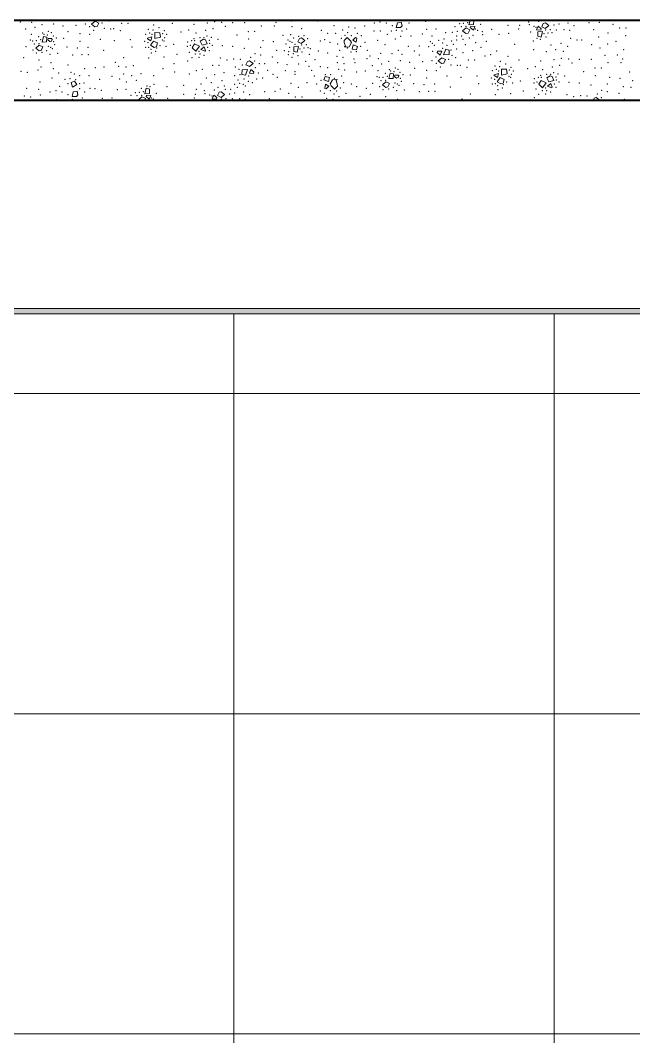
# Model space of a CAD drawing. Header units: metres. Extents: x -1.4 to 64, y -2.2 to 1.7.
# Drawn here: x 10.2 to 11.349, y -0.247 to 1.658 of the extents above; entities that cross this region are included whole.
import ezdxf

# ---------------------------------------------------------------- set-up
doc = ezdxf.new("R2010")
doc.units = ezdxf.units.M
doc.header["$MEASUREMENT"] = 0
doc.layers.add('FORRO.EXEC', color=7, linetype='Continuous')
doc.layers.add('LAJES.EST', color=7, linetype='Continuous')
for name, color, linetype, lineweight in [('FORRO.EXEC_Caneta_No__241', 7, 'Continuous', 13), ('LAJES.EST_Caneta_No__1', 7, 'Continuous', 40), ('LAJES.EST_Caneta_No__241', 7, 'Continuous', 13)]:
    doc.layers.add(name, color=color, linetype=linetype, lineweight=lineweight)
doc.layers.add('PAREDE CONSTRUIR_Caneta_No__97', color=7, linetype='Continuous', lineweight=13, true_color=0x6b6b6b)

# ---------------------------------------------------------------- blocks, each defined once
blk = doc.blocks.new('*X34', base_point=(-50.9643, -2.0419))
at = {"layer": 'LAJES.EST_Caneta_No__241', "color": 7, "linetype": 'Continuous', "lineweight": 13}
for p, q in [((11.0405, 1.6497), (11.0425, 1.6581)), ((11.0495, 1.6581), (11.0492, 1.6503)), ((10.3397, 1.6563), (10.3329, 1.6507)), ((10.3392, 1.6457), (10.3329, 1.6507)), ((10.3433, 1.6467), (10.3392, 1.6457)), ((10.3397, 1.6563), (10.3464, 1.6531)), ((10.3464, 1.6531), (10.3433, 1.6467)), ((10.9064, 1.6533), (10.9043, 1.6448)), ((10.9124, 1.6446), (10.9043, 1.6448)), ((10.9064, 1.6533), (10.9137, 1.6548)), ((10.915, 1.6479), (10.9124, 1.6446)), ((10.9137, 1.6548), (10.915, 1.6479)), ((11.0354, 1.6438), (11.0286, 1.6382)), ((11.0354, 1.6438), (11.0421, 1.6406)), ((11.0421, 1.6406), (11.039, 1.6342)), ((11.0492, 1.6503), (11.0405, 1.6497)), ((11.043, 1.6444), (11.0437, 1.647)), ((11.0488, 1.6397), (11.043, 1.6444)), ((11.0437, 1.647), (11.0517, 1.6467)), ((11.0517, 1.6467), (11.0488, 1.6397)), ((11.1672, 1.6401), (11.17, 1.6471)), ((11.1751, 1.6397), (11.1672, 1.6401)), ((11.17, 1.6471), (11.1758, 1.6424)), ((11.1758, 1.6424), (11.1751, 1.6397)), ((11.1768, 1.6462), (11.1798, 1.6525)), ((11.1834, 1.643), (11.1768, 1.6462)), ((11.1798, 1.6525), (11.1839, 1.6536)), ((11.1834, 1.643), (11.1903, 1.6486)), ((11.1839, 1.6536), (11.1903, 1.6486)), ((10.2402, 1.6174), (10.2427, 1.6277)), ((10.2492, 1.6263), (10.2427, 1.6277)), ((10.2492, 1.6263), (10.2489, 1.6179)), ((10.2511, 1.6216), (10.2517, 1.6242)), ((10.2551, 1.6182), (10.2511, 1.6216)), ((10.2517, 1.6242), (10.258, 1.6239)), ((10.2551, 1.6182), (10.2578, 1.6193)), ((10.2591, 1.6224), (10.2578, 1.6193)), ((10.2591, 1.6224), (10.258, 1.6239)), ((10.4379, 1.6234), (10.438, 1.6247)), ((10.4443, 1.6196), (10.4379, 1.6234)), ((10.438, 1.6247), (10.446, 1.627)), ((10.449, 1.6193), (10.4437, 1.6115)), ((10.446, 1.627), (10.4443, 1.6196)), ((10.449, 1.6193), (10.4566, 1.6159)), ((10.4519, 1.624), (10.4516, 1.6354)), ((10.4611, 1.6349), (10.4516, 1.6354)), ((10.4621, 1.6266), (10.4519, 1.624)), ((10.4611, 1.6349), (10.4621, 1.6266)), ((10.5368, 1.6188), (10.5426, 1.6228)), ((10.5426, 1.6228), (10.5467, 1.6216)), ((10.5467, 1.6216), (10.5496, 1.6141)), ((10.7195, 1.6179), (10.7226, 1.6243)), ((10.7226, 1.6243), (10.7266, 1.6253)), ((10.7262, 1.6147), (10.733, 1.6203)), ((10.7266, 1.6253), (10.733, 1.6203)), ((10.8063, 1.6206), (10.8121, 1.6262)), ((10.8068, 1.6165), (10.8063, 1.6206)), ((10.8121, 1.6262), (10.8182, 1.6199)), ((10.8182, 1.6199), (10.8204, 1.6164)), ((10.8225, 1.6208), (10.828, 1.6259)), ((10.8291, 1.617), (10.8225, 1.6208)), ((10.828, 1.6259), (10.8305, 1.6248)), ((10.8305, 1.6248), (10.8291, 1.617)), ((11.0349, 1.6332), (11.0286, 1.6382)), ((11.039, 1.6342), (11.0349, 1.6332)), ((11.1694, 1.6282), (11.1697, 1.6365)), ((11.1694, 1.6282), (11.1759, 1.6268)), ((11.1697, 1.6365), (11.1784, 1.6371)), ((11.1784, 1.6371), (11.1759, 1.6268)), ((10.2351, 1.6115), (10.2283, 1.6059)), ((10.2346, 1.6009), (10.2283, 1.6059)), ((10.2387, 1.6019), (10.2346, 1.6009)), ((10.2351, 1.6115), (10.2418, 1.6083)), ((10.2418, 1.6083), (10.2387, 1.6019)), ((10.2489, 1.6179), (10.2402, 1.6174)), ((10.4507, 1.6075), (10.4437, 1.6115)), ((10.4546, 1.6092), (10.4507, 1.6075)), ((10.4566, 1.6159), (10.4546, 1.6092)), ((10.5214, 1.6069), (10.5258, 1.614)), ((10.5214, 1.6069), (10.5284, 1.6005)), ((10.5258, 1.614), (10.5353, 1.6096)), ((10.5353, 1.6096), (10.5284, 1.6005)), ((10.5405, 1.6114), (10.5368, 1.6188)), ((10.538, 1.6036), (10.544, 1.6082)), ((10.5457, 1.6003), (10.538, 1.6036)), ((10.5405, 1.6114), (10.5496, 1.6141)), ((10.544, 1.6082), (10.5466, 1.6012)), ((10.5466, 1.6012), (10.5457, 1.6003)), ((10.7121, 1.5999), (10.7124, 1.6083)), ((10.7124, 1.6083), (10.7211, 1.6088)), ((10.7211, 1.6088), (10.7186, 1.5985)), ((10.7262, 1.6147), (10.7195, 1.6179)), ((10.8068, 1.6165), (10.8098, 1.6081)), ((10.8098, 1.6081), (10.8158, 1.6084)), ((10.8158, 1.6084), (10.8204, 1.6164)), ((10.8213, 1.6042), (10.8233, 1.6119)), ((10.8295, 1.6028), (10.8213, 1.6042)), ((10.8233, 1.6119), (10.8318, 1.609)), ((10.8295, 1.6028), (10.8318, 1.609)), ((10.9809, 1.5979), (10.9816, 1.6005)), ((10.9816, 1.6005), (10.9896, 1.6001)), ((10.9928, 1.5932), (10.9971, 1.6039)), ((11.0036, 1.6024), (10.9971, 1.6039)), ((11.0036, 1.6024), (11.0033, 1.5941)), ((10.6253, 1.5811), (10.6294, 1.5821)), ((10.6294, 1.5821), (10.6358, 1.5771)), ((10.7121, 1.5999), (10.7186, 1.5985)), ((10.9867, 1.5931), (10.9809, 1.5979)), ((10.9895, 1.5877), (10.9827, 1.5821)), ((10.989, 1.5771), (10.9827, 1.5821)), ((10.9896, 1.6001), (10.9867, 1.5931)), ((10.9895, 1.5877), (10.9962, 1.5845)), ((11.0033, 1.5941), (10.9928, 1.5932)), ((10.9962, 1.5845), (10.9931, 1.5781)), ((10.6149, 1.5567), (10.6152, 1.5651)), ((10.6152, 1.5651), (10.6256, 1.566)), ((10.6256, 1.566), (10.6214, 1.5553)), ((10.6223, 1.5747), (10.6253, 1.5811)), ((10.6289, 1.5715), (10.6223, 1.5747)), ((10.6289, 1.5715), (10.6358, 1.5771)), ((10.6289, 1.5591), (10.6317, 1.5661)), ((10.6317, 1.5661), (10.6375, 1.5613)), ((10.9931, 1.5781), (10.989, 1.5771)), ((11.1017, 1.5554), (11.1014, 1.5668)), ((11.1109, 1.5663), (11.1014, 1.5668)), ((11.1109, 1.5663), (11.1119, 1.558)), ((10.3009, 1.5444), (10.2949, 1.5416)), ((10.3009, 1.5444), (10.3057, 1.5376)), ((10.6149, 1.5567), (10.6214, 1.5553)), ((10.6369, 1.5587), (10.6289, 1.5591)), ((10.6375, 1.5613), (10.6369, 1.5587)), ((10.771, 1.5526), (10.7687, 1.5463)), ((10.7771, 1.5434), (10.7687, 1.5463)), ((10.771, 1.5526), (10.7792, 1.5511)), ((10.7792, 1.5511), (10.7771, 1.5434)), ((10.7847, 1.5469), (10.7801, 1.5389)), ((10.7907, 1.5473), (10.7847, 1.5469)), ((10.7937, 1.5389), (10.7907, 1.5473)), ((10.89, 1.5488), (10.8925, 1.5591)), ((10.8987, 1.5493), (10.89, 1.5488)), ((10.899, 1.5577), (10.8925, 1.5591)), ((10.899, 1.5577), (10.8987, 1.5493)), ((10.9009, 1.553), (10.9016, 1.5556)), ((10.9049, 1.5496), (10.9009, 1.553)), ((10.9016, 1.5556), (10.9079, 1.5553)), ((10.9049, 1.5496), (10.9077, 1.5507)), ((10.9089, 1.5538), (10.9077, 1.5507)), ((10.9089, 1.5538), (10.9079, 1.5553)), ((11.0877, 1.5548), (11.0878, 1.5561)), ((11.0942, 1.551), (11.0877, 1.5548)), ((11.0878, 1.5561), (11.0958, 1.5584)), ((11.0988, 1.5507), (11.0935, 1.5429)), ((11.0958, 1.5584), (11.0942, 1.551)), ((11.0988, 1.5507), (11.1064, 1.5473)), ((11.1119, 1.558), (11.1017, 1.5554)), ((11.1064, 1.5473), (11.1044, 1.5406)), ((11.1712, 1.5383), (11.1756, 1.5454)), ((11.1756, 1.5454), (11.1851, 1.541)), ((11.1866, 1.5502), (11.1924, 1.5542)), ((11.1903, 1.5428), (11.1866, 1.5502)), ((11.1903, 1.5428), (11.1994, 1.5455)), ((11.1924, 1.5542), (11.1965, 1.553)), ((11.1965, 1.553), (11.1994, 1.5455)), ((10.2976, 1.5327), (10.2949, 1.5416)), ((10.2986, 1.5241), (10.2966, 1.5156)), ((10.3057, 1.5376), (10.2976, 1.5327)), ((10.2986, 1.5241), (10.3059, 1.5256)), ((10.3059, 1.5256), (10.3073, 1.5187)), ((10.4327, 1.5205), (10.4352, 1.5308)), ((10.4417, 1.5294), (10.4352, 1.5308)), ((10.4417, 1.5294), (10.4414, 1.5211)), ((10.5721, 1.5234), (10.5762, 1.5244)), ((10.5762, 1.5244), (10.5825, 1.5194)), ((10.77, 1.5305), (10.7714, 1.5383)), ((10.7725, 1.5295), (10.77, 1.5305)), ((10.7714, 1.5383), (10.778, 1.5346)), ((10.778, 1.5346), (10.7725, 1.5295)), ((10.7822, 1.5354), (10.7801, 1.5389)), ((10.7883, 1.5291), (10.7822, 1.5354)), ((10.7941, 1.5347), (10.7883, 1.5291)), ((10.7937, 1.5389), (10.7941, 1.5347)), ((10.8849, 1.5429), (10.8781, 1.5373)), ((10.8844, 1.5323), (10.8781, 1.5373)), ((10.8885, 1.5333), (10.8844, 1.5323)), ((10.8849, 1.5429), (10.8916, 1.5397)), ((10.8916, 1.5397), (10.8885, 1.5333)), ((11.1005, 1.5389), (11.0935, 1.5429)), ((11.1044, 1.5406), (11.1005, 1.5389)), ((11.1712, 1.5383), (11.1782, 1.5319)), ((11.1851, 1.541), (11.1782, 1.5319)), ((11.1878, 1.535), (11.1938, 1.5396)), ((11.1955, 1.5317), (11.1878, 1.535)), ((11.1938, 1.5396), (11.1964, 1.5326)), ((11.1964, 1.5326), (11.1955, 1.5317)), ((10.3046, 1.5154), (10.2966, 1.5156)), ((10.3073, 1.5187), (10.3046, 1.5154)), ((10.4276, 1.5146), (10.4208, 1.509)), ((10.422, 1.5081), (10.4208, 1.509)), ((10.4276, 1.5146), (10.4343, 1.5114)), ((10.4414, 1.5211), (10.4327, 1.5205)), ((10.4343, 1.5114), (10.4327, 1.5081)), ((10.4353, 1.5152), (10.4359, 1.5179)), ((10.4411, 1.5105), (10.4353, 1.5152)), ((10.4359, 1.5179), (10.4439, 1.5175)), ((10.4439, 1.5175), (10.4411, 1.5105)), ((10.5594, 1.5109), (10.5623, 1.518)), ((10.5674, 1.5106), (10.5594, 1.5109)), ((10.5623, 1.518), (10.5681, 1.5132)), ((10.5681, 1.5132), (10.5674, 1.5106)), ((10.569, 1.517), (10.5721, 1.5234)), ((10.5757, 1.5138), (10.569, 1.517)), ((10.5757, 1.5138), (10.5825, 1.5194)), ((11.2731, 1.5081), (11.2752, 1.5125)), ((11.2752, 1.5125), (11.2792, 1.5135)), ((11.2792, 1.5135), (11.2856, 1.5085)), ((11.2852, 1.5081), (11.2856, 1.5085))]:
    blk.add_line(p, q, dxfattribs=at)
for p in [(10.3288, 1.658), (10.8418, 1.6581), (11.0053, 1.658), (11.1371, 1.6578), (11.1918, 1.658), (10.1996, 1.6549), (10.2097, 1.6417), (10.2208, 1.6546), (10.2269, 1.6449), (10.24, 1.6501), (10.2622, 1.651), (10.2794, 1.6477), (10.304, 1.649), (10.3213, 1.6512), (10.3297, 1.6461), (10.3373, 1.6391), (10.3529, 1.6534), (10.3568, 1.6429), (10.366, 1.657), (10.3689, 1.6421), (10.3746, 1.6426), (10.3868, 1.6386), (10.3896, 1.6526), (10.4014, 1.6526), (10.4396, 1.6411), (10.4485, 1.64), (10.4493, 1.6496), (10.4594, 1.6446), (10.4696, 1.6389), (10.4842, 1.6525), (10.515, 1.6401), (10.5248, 1.6504), (10.5467, 1.6393), (10.55, 1.6529), (10.5608, 1.6424), (10.5638, 1.6556), (10.5772, 1.6541), (10.5837, 1.6467), (10.5978, 1.6539), (10.6201, 1.6539), (10.6513, 1.6476), (10.6758, 1.6476), (10.6788, 1.6543), (10.7075, 1.6567), (10.7088, 1.6465), (10.7267, 1.6426), (10.7571, 1.6568), (10.764, 1.6396), (10.7878, 1.6483), (10.8037, 1.6403), (10.8147, 1.6455), (10.8269, 1.6436), (10.845, 1.6474), (10.8624, 1.6383), (10.8632, 1.6529), (10.8739, 1.6553), (10.8745, 1.6384), (10.8856, 1.653), (10.8966, 1.6482), (10.9046, 1.6392), (10.9236, 1.6417), (10.9281, 1.653), (10.9592, 1.6561), (10.9609, 1.6412), (10.9789, 1.6416), (10.9893, 1.6572), (11.0144, 1.6465), (11.0228, 1.6519), (11.0261, 1.6461), (11.03, 1.6523), (11.0348, 1.6468), (11.0378, 1.6539), (11.0526, 1.6416), (11.0567, 1.6397), (11.0625, 1.6506), (11.0833, 1.6412), (11.1135, 1.6485), (11.1336, 1.642), (11.1356, 1.6489), (11.1525, 1.6553), (11.1534, 1.6498), (11.1622, 1.6471), (11.1663, 1.6452), (11.1711, 1.6564), (11.184, 1.64), (11.1928, 1.6406), (11.1999, 1.6491), (11.2044, 1.6403), (11.2092, 1.651), (11.2187, 1.6406), (11.2261, 1.6532), (11.2293, 1.6395), (11.2373, 1.6482), (11.2655, 1.6536), (11.274, 1.6406), (11.2848, 1.6543), (11.3104, 1.6505), (11.323, 1.6438), (11.3351, 1.6439), (10.2181, 1.6211), (10.2199, 1.632), (10.2225, 1.6196), (10.2297, 1.6199), (10.2338, 1.6277), (10.2375, 1.6216), (10.2415, 1.6345), (10.2442, 1.632), (10.2503, 1.6304), (10.2523, 1.6377), (10.2574, 1.6348), (10.2611, 1.629), (10.2668, 1.625), (10.281, 1.6241), (10.2891, 1.6366), (10.3112, 1.6331), (10.3294, 1.6322), (10.3492, 1.6224), (10.376, 1.6199), (10.4059, 1.6222), (10.4344, 1.6321), (10.4421, 1.6346), (10.4466, 1.6319), (10.4657, 1.6215), (10.4662, 1.6334), (10.4688, 1.6196), (10.4699, 1.6254), (10.474, 1.6317), (10.5004, 1.6363), (10.5205, 1.6198), (10.525, 1.6236), (10.5261, 1.6202), (10.5287, 1.6341), (10.5364, 1.6256), (10.5441, 1.6256), (10.5495, 1.6288), (10.5537, 1.6204), (10.5578, 1.6261), (10.5703, 1.6227), (10.6058, 1.6307), (10.6272, 1.6372), (10.6278, 1.6231), (10.6391, 1.6373), (10.6547, 1.62), (10.6916, 1.6298), (10.7015, 1.6214), (10.7062, 1.6315), (10.7122, 1.6249), (10.7212, 1.628), (10.7315, 1.6294), (10.738, 1.6235), (10.7618, 1.6196), (10.7702, 1.6218), (10.7759, 1.6335), (10.7904, 1.6338), (10.801, 1.6243), (10.808, 1.63), (10.8133, 1.635), (10.82, 1.6293), (10.8312, 1.6337), (10.8388, 1.6295), (10.8693, 1.6208), (10.8872, 1.6317), (10.8948, 1.6382), (10.9026, 1.6233), (10.9127, 1.6279), (10.9148, 1.6382), (10.9321, 1.6287), (10.9529, 1.6324), (10.9715, 1.629), (10.9836, 1.6205), (10.9939, 1.6231), (10.9966, 1.6348), (11.0096, 1.6357), (11.0172, 1.621), (11.0174, 1.6285), (11.0189, 1.6377), (11.027, 1.6288), (11.0292, 1.6225), (11.0413, 1.6251), (11.0478, 1.6303), (11.0654, 1.637), (11.0663, 1.6315), (11.0965, 1.6316), (11.1148, 1.6338), (11.1564, 1.6362), (11.1611, 1.6197), (11.1683, 1.6241), (11.1743, 1.6225), (11.1811, 1.6329), (11.1848, 1.6268), (11.1888, 1.6345), (11.1961, 1.6348), (11.231, 1.6246), (11.243, 1.6213), (11.252, 1.621), (11.2833, 1.6266), (11.3009, 1.6341), (11.3344, 1.6294), (10.2102, 1.6089), (10.2232, 1.6027), (10.2258, 1.6138), (10.2346, 1.6145), (10.2491, 1.6013), (10.2523, 1.6093), (10.2564, 1.6073), (10.2598, 1.6048), (10.2622, 1.6183), (10.264, 1.6125), (10.2873, 1.6079), (10.3065, 1.6062), (10.3114, 1.6188), (10.3265, 1.6076), (10.3558, 1.6016), (10.4089, 1.6083), (10.4324, 1.6189), (10.4345, 1.6075), (10.4389, 1.6162), (10.4404, 1.6078), (10.4444, 1.604), (10.4552, 1.606), (10.4612, 1.6109), (10.4725, 1.6091), (10.487, 1.6131), (10.5123, 1.6091), (10.5133, 1.6175), (10.5183, 1.6112), (10.5504, 1.6075), (10.5537, 1.6013), (10.5545, 1.6149), (10.5593, 1.6114), (10.5782, 1.6108), (10.5977, 1.6092), (10.6194, 1.6054), (10.6499, 1.6074), (10.674, 1.6183), (10.6803, 1.6021), (10.6944, 1.6012), (10.6973, 1.6137), (10.7047, 1.6073), (10.7049, 1.6189), (10.709, 1.6169), (10.7145, 1.613), (10.7238, 1.6046), (10.7267, 1.6117), (10.7315, 1.6063), (10.7355, 1.6124), (10.7388, 1.6066), (10.7432, 1.6051), (10.7584, 1.6006), (10.7803, 1.6166), (10.7946, 1.614), (10.7984, 1.6018), (10.8072, 1.6085), (10.8122, 1.606), (10.8374, 1.6097), (10.8456, 1.6167), (10.8499, 1.6019), (10.8828, 1.6128), (10.9083, 1.6018), (10.9266, 1.6096), (10.938, 1.6007), (10.9477, 1.6102), (10.9648, 1.6088), (10.9682, 1.6183), (10.972, 1.6148), (10.9757, 1.6112), (10.991, 1.6055), (10.9913, 1.6157), (10.9996, 1.611), (11.007, 1.6028), (11.008, 1.6192), (11.011, 1.613), (11.0172, 1.6044), (11.0336, 1.6127), (11.0476, 1.601), (11.0533, 1.6163), (11.0629, 1.6074), (11.0729, 1.6189), (11.0927, 1.6008), (11.1261, 1.613), (11.1615, 1.6029), (11.194, 1.6117), (11.2029, 1.6031), (11.2131, 1.6153), (11.2256, 1.6097), (11.2707, 1.6125), (11.2863, 1.6063), (11.3007, 1.6138), (11.3164, 1.6185), (11.3307, 1.6029), (10.206, 1.5883), (10.2298, 1.5968), (10.2346, 1.5836), (10.24, 1.5982), (10.255, 1.5947), (10.2697, 1.5964), (10.2974, 1.5931), (10.3152, 1.5935), (10.3271, 1.5935), (10.3935, 1.5884), (10.44, 1.5873), (10.4449, 1.597), (10.453, 1.6001), (10.4689, 1.5892), (10.4929, 1.5944), (10.513, 1.5816), (10.5166, 1.5983), (10.5212, 1.588), (10.5278, 1.595), (10.5342, 1.5886), (10.5345, 1.6), (10.5363, 1.5952), (10.5438, 1.5923), (10.5744, 1.5876), (10.5867, 1.5836), (10.5997, 1.5856), (10.6119, 1.5849), (10.6314, 1.5886), (10.6389, 1.5817), (10.6392, 1.5956), (10.6501, 1.5931), (10.6722, 1.5896), (10.7017, 1.5938), (10.7024, 1.5995), (10.7089, 1.5885), (10.711, 1.5958), (10.7198, 1.5917), (10.7275, 1.5985), (10.7344, 1.5813), (10.7414, 1.5941), (10.7516, 1.5845), (10.7755, 1.5969), (10.7931, 1.5905), (10.8044, 1.5889), (10.8191, 1.599), (10.825, 1.5859), (10.8294, 1.5993), (10.8494, 1.5863), (10.8551, 1.5911), (10.8706, 1.586), (10.8752, 1.5964), (10.8898, 1.5815), (10.8964, 1.5956), (10.912, 1.5824), (10.9147, 1.5941), (10.9477, 1.5934), (10.9711, 1.5826), (10.9727, 1.6), (10.9786, 1.5895), (11.0027, 1.5848), (11.0088, 1.5926), (11.0158, 1.5884), (11.0295, 1.5975), (11.0394, 1.584), (11.0512, 1.584), (11.0703, 1.5911), (11.0814, 1.5935), (11.1137, 1.5907), (11.134, 1.5839), (11.1746, 1.5818), (11.1852, 1.5993), (11.1998, 1.5843), (11.2136, 1.587), (11.2176, 1.6), (11.2271, 1.5855), (11.2476, 1.5853), (11.2699, 1.5853), (11.2955, 1.5926), (11.3187, 1.5934), (11.3286, 1.5857), (10.2005, 1.5626), (10.2325, 1.565), (10.2382, 1.5706), (10.2572, 1.5786), (10.2612, 1.5674), (10.2886, 1.5741), (10.3199, 1.5678), (10.3401, 1.5697), (10.3561, 1.5707), (10.3775, 1.5795), (10.384, 1.5721), (10.3975, 1.5706), (10.4113, 1.5733), (10.4672, 1.5676), (10.4874, 1.577), (10.5297, 1.5641), (10.5408, 1.5665), (10.5599, 1.5736), (10.5717, 1.5736), (10.6027, 1.5707), (10.6097, 1.5665), (10.6157, 1.5743), (10.6398, 1.5697), (10.6473, 1.5766), (10.6573, 1.5772), (10.6633, 1.5642), (10.6818, 1.5785), (10.6964, 1.5635), (10.6991, 1.5752), (10.7213, 1.5761), (10.7405, 1.5716), (10.7454, 1.5642), (10.7617, 1.5713), (10.7755, 1.5694), (10.794, 1.5785), (10.796, 1.5665), (10.8064, 1.5768), (10.8073, 1.5648), (10.8271, 1.5786), (10.8462, 1.5629), (10.8595, 1.5731), (10.8697, 1.5635), (10.8767, 1.5763), (10.8913, 1.5659), (10.894, 1.5634), (10.9022, 1.5691), (10.9073, 1.5662), (10.9293, 1.5791), (10.9389, 1.568), (10.9538, 1.5805), (10.961, 1.5645), (10.9792, 1.5636), (10.9795, 1.5775), (10.9871, 1.5705), (11.0066, 1.5743), (11.0187, 1.5735), (11.0244, 1.574), (11.0367, 1.57), (11.0842, 1.5635), (11.0894, 1.5725), (11.0919, 1.566), (11.0964, 1.5633), (11.0983, 1.5714), (11.0991, 1.581), (11.1092, 1.576), (11.116, 1.5648), (11.1194, 1.5703), (11.1238, 1.5631), (11.1503, 1.5677), (11.1648, 1.5715), (11.1785, 1.5655), (11.1965, 1.5708), (11.2106, 1.5738), (11.2335, 1.5781), (11.277, 1.5686), (11.2889, 1.5687), (11.3012, 1.579), (11.3256, 1.579), (10.2127, 1.5608), (10.2591, 1.5502), (10.2711, 1.5597), (10.2831, 1.5476), (10.2926, 1.5488), (10.2943, 1.5605), (10.3005, 1.5573), (10.3035, 1.5468), (10.3106, 1.5542), (10.3283, 1.5545), (10.3483, 1.5474), (10.3716, 1.5529), (10.3855, 1.5479), (10.3935, 1.5576), (10.4081, 1.5545), (10.4171, 1.5459), (10.4259, 1.5583), (10.4496, 1.5547), (10.4891, 1.5611), (10.5164, 1.5575), (10.5482, 1.5502), (10.5635, 1.5566), (10.5775, 1.5449), (10.5816, 1.5601), (10.6012, 1.5547), (10.6075, 1.5462), (10.6114, 1.5564), (10.6188, 1.5482), (10.6271, 1.5435), (10.6274, 1.5537), (10.6428, 1.548), (10.6457, 1.5592), (10.6537, 1.5503), (10.673, 1.5569), (10.6815, 1.5512), (10.7146, 1.5567), (10.7147, 1.562), (10.7505, 1.5535), (10.7631, 1.5457), (10.7711, 1.556), (10.7814, 1.5564), (10.7883, 1.5493), (10.7933, 1.5468), (10.802, 1.5535), (10.8299, 1.5612), (10.8679, 1.5525), (10.8723, 1.551), (10.8756, 1.5452), (10.8796, 1.5513), (10.8836, 1.5591), (10.8844, 1.5459), (10.8873, 1.553), (10.9001, 1.5618), (10.9109, 1.5604), (10.912, 1.5497), (10.9138, 1.5439), (10.9166, 1.5564), (10.9308, 1.5555), (10.9612, 1.5502), (10.999, 1.5538), (11.0258, 1.5513), (11.0557, 1.5536), (11.0822, 1.5503), (11.0887, 1.5476), (11.1156, 1.5529), (11.1186, 1.551), (11.1197, 1.5568), (11.1368, 1.5445), (11.1631, 1.5489), (11.1704, 1.5512), (11.1748, 1.555), (11.176, 1.5516), (11.1862, 1.557), (11.1939, 1.557), (11.1993, 1.5602), (11.2035, 1.5518), (11.2043, 1.5463), (11.2076, 1.5575), (11.2201, 1.5541), (11.2556, 1.5621), (11.2776, 1.5545), (11.3045, 1.5514), (11.3238, 1.5497), (11.3414, 1.5612), (11.3471, 1.5451), (10.2116, 1.5307), (10.234, 1.5289), (10.2364, 1.5423), (10.2661, 1.5261), (10.2734, 1.5346), (10.2891, 1.5393), (10.3109, 1.5299), (10.311, 1.5397), (10.3191, 1.5406), (10.3304, 1.5305), (10.3394, 1.5302), (10.3515, 1.5269), (10.3815, 1.528), (10.3976, 1.5288), (10.398, 1.5423), (10.4263, 1.5308), (10.43, 1.5247), (10.4368, 1.5351), (10.4428, 1.5335), (10.45, 1.5379), (10.4743, 1.534), (10.5055, 1.5364), (10.5294, 1.5286), (10.5382, 1.5387), (10.5447, 1.5261), (10.5578, 1.5413), (10.5633, 1.5273), (10.5698, 1.5325), (10.5819, 1.5351), (10.5841, 1.5288), (10.5937, 1.5291), (10.6012, 1.5382), (10.6062, 1.5326), (10.6104, 1.5399), (10.6178, 1.5383), (10.6184, 1.524), (10.6216, 1.5348), (10.6347, 1.5413), (10.6577, 1.5244), (10.6771, 1.5251), (10.6872, 1.5297), (10.707, 1.5402), (10.7205, 1.5323), (10.7366, 1.5416), (10.7549, 1.5386), (10.7616, 1.5259), (10.7805, 1.5261), (10.7925, 1.5254), (10.7995, 1.5311), (10.8058, 1.5414), (10.8202, 1.5387), (10.8302, 1.5336), (10.8483, 1.5309), (10.86, 1.5403), (10.8731, 1.5341), (10.8796, 1.5282), (10.8899, 1.5296), (10.8989, 1.5327), (10.9021, 1.5407), (10.9048, 1.5261), (10.9062, 1.5387), (10.9096, 1.5362), (10.9195, 1.5278), (10.9371, 1.5393), (10.9472, 1.5245), (10.9564, 1.5376), (10.965, 1.5249), (10.9763, 1.5391), (10.9769, 1.5249), (11.0056, 1.533), (11.0587, 1.5397), (11.0843, 1.5389), (11.0902, 1.5392), (11.0942, 1.5354), (11.0947, 1.5284), (11.1028, 1.5315), (11.105, 1.5374), (11.111, 1.5423), (11.1223, 1.5405), (11.1427, 1.5258), (11.1621, 1.5405), (11.1664, 1.5297), (11.1681, 1.5426), (11.1777, 1.5264), (11.1843, 1.5315), (11.1861, 1.5266), (11.2002, 1.5389), (11.2035, 1.5327), (11.2091, 1.5428), (11.2281, 1.5422), (11.2476, 1.5406), (11.2692, 1.5368), (11.289, 1.527), (11.2997, 1.5388), (11.2999, 1.5245), (11.3301, 1.5335), (11.3443, 1.5326), (10.207, 1.5163), (10.2191, 1.5144), (10.2372, 1.5182), (10.2547, 1.5091), (10.2554, 1.5237), (10.2668, 1.5092), (10.2778, 1.5238), (10.287, 1.509), (10.2889, 1.519), (10.2968, 1.51), (10.307, 1.509), (10.3158, 1.5125), (10.3203, 1.5238), (10.3531, 1.512), (10.3711, 1.5124), (10.4067, 1.5173), (10.4112, 1.5085), (10.415, 1.5228), (10.4183, 1.517), (10.4223, 1.5231), (10.4271, 1.5176), (10.4448, 1.5125), (10.4489, 1.5105), (10.4547, 1.5214), (10.4756, 1.512), (10.5057, 1.5193), (10.5258, 1.5128), (10.5278, 1.5197), (10.5457, 1.5206), (10.5544, 1.5179), (10.5585, 1.516), (10.5762, 1.5108), (10.585, 1.5115), (10.5921, 1.5199), (10.5967, 1.5111), (10.6015, 1.5219), (10.6109, 1.5114), (10.6216, 1.5103), (10.6295, 1.5191), (10.6662, 1.5114), (10.7026, 1.5214), (10.7153, 1.5147), (10.7274, 1.5147), (10.7693, 1.5216), (10.7736, 1.5118), (10.7857, 1.5099), (10.7872, 1.5203), (10.7968, 1.5151), (10.81, 1.5215), (10.8364, 1.5158), (10.8559, 1.5197), (10.8844, 1.515), (10.907, 1.51), (11.0274, 1.5109), (11.0433, 1.5198), (11.0898, 1.5187), (11.1187, 1.5206), (11.1372, 1.5084), (11.1628, 1.513), (11.1711, 1.5194), (11.184, 1.52), (11.1937, 1.5237), (11.2242, 1.519), (11.2365, 1.515), (11.2496, 1.517), (11.2617, 1.5163), (11.2812, 1.52), (11.2887, 1.5131), (11.3071, 1.5086), (11.322, 1.521), (11.3316, 1.51)]:
    blk.add_point(p, dxfattribs=at)

msp = doc.modelspace()

# ---------------------------------------------------------------- hatches: boundary and pattern name
at = {"layer": 'FORRO.EXEC', "linetype": 'Continuous', "lineweight": 0, "true_color": 0xffffff}
msp.add_hatch(color=7, dxfattribs=at).paths.add_polyline_path([(12.3996, 1.1181), (7.8994, 1.1181), (7.8994, 1.1081), (12.3996, 1.1081)])
at = {"layer": 'PAREDE CONSTRUIR_Caneta_No__97', "linetype": 'Continuous', "lineweight": 13, "true_color": 0x6b6b6b}
h = msp.add_hatch(dxfattribs=at)
h.set_pattern_fill('Ceramica_60_x_60_0003', color=251, style=0, pattern_type=2)
h.set_pattern_definition([(180, (12.3996, -2.04186), (0, 0.6), []), (90, (12.3996, -2.04186), (0.6, 0), [])])
h.paths.add_polyline_path([(7.8994, 1.1081), (7.8994, -2.0419), (8.3308, -2.0419), (8.3308, 0.1101), (9.2548, 0.1101), (9.2548, -2.0419), (11.2534, -2.0419), (11.2533, -2.0418), (11.2409, -1.7969), (11.2284, -1.5519), (11.0134, -1.5519), (11.0134, -1.2319), (11.0138, -1.2293), (11.0163, -1.2248), (11.0208, -1.2222), (11.0234, -1.2219), (11.5834, -1.2219), (11.586, -1.2222), (11.5905, -1.2248), (11.5931, -1.2293), (11.5934, -1.2319), (11.5934, -1.5519), (11.3784, -1.5519), (11.3659, -1.7968), (11.3535, -2.0418), (11.3534, -2.0419), (11.9534, -2.0419), (11.9533, -2.0418), (11.9409, -1.7969), (11.9284, -1.5519), (11.7134, -1.5519), (11.7134, -1.2319), (11.7138, -1.2293), (11.7163, -1.2248), (11.7208, -1.2222), (11.7234, -1.2219), (12.2834, -1.2219), (12.286, -1.2222), (12.2905, -1.2248), (12.2931, -1.2293), (12.2934, -1.2319), (12.2934, -1.5519), (12.0784, -1.5519), (12.0659, -1.7969), (12.0535, -2.0418), (12.0534, -2.0419), (12.3996, -2.0419), (12.3996, 1.1081)])
h.paths.add_polyline_path([(11.3902, -0.8569), (11.2202, -0.8569), (11.2202, -0.8269), (11.2852, -0.8269), (11.2852, -0.7869), (11.3252, -0.7869), (11.3252, -0.8269), (11.3902, -0.8269)], flags=0)
h.paths.add_polyline_path([(11.9184, -0.8269), (11.9834, -0.8269), (11.9834, -0.7869), (12.0234, -0.7869), (12.0234, -0.8269), (12.0884, -0.8269), (12.0884, -0.8569), (11.9184, -0.8569)], flags=0)

# ---------------------------------------------------------------- linework, layer by layer
at = {"layer": 'FORRO.EXEC_Caneta_No__241', "color": 7, "linetype": 'Continuous', "lineweight": 13}
for p, q in [((12.3996, 1.1181), (7.8994, 1.1181)), ((12.3996, 1.1081), (7.8994, 1.1081))]:
    msp.add_line(p, q, dxfattribs=at)
at = {"layer": 'LAJES.EST_Caneta_No__1', "color": 7, "linetype": 'Continuous', "lineweight": 40}
for p, q in [((12.4996, 1.6581), (7.7994, 1.6581)), ((12.4996, 1.5081), (7.7994, 1.5081))]:
    msp.add_line(p, q, dxfattribs=at)

# ---------------------------------------------------------------- block references
at = {"layer": 'LAJES.EST', "lineweight": 0}
msp.add_blockref('*X34', (-50.9643, -2.0419), dxfattribs=at)

doc.saveas('drawing.dxf')
